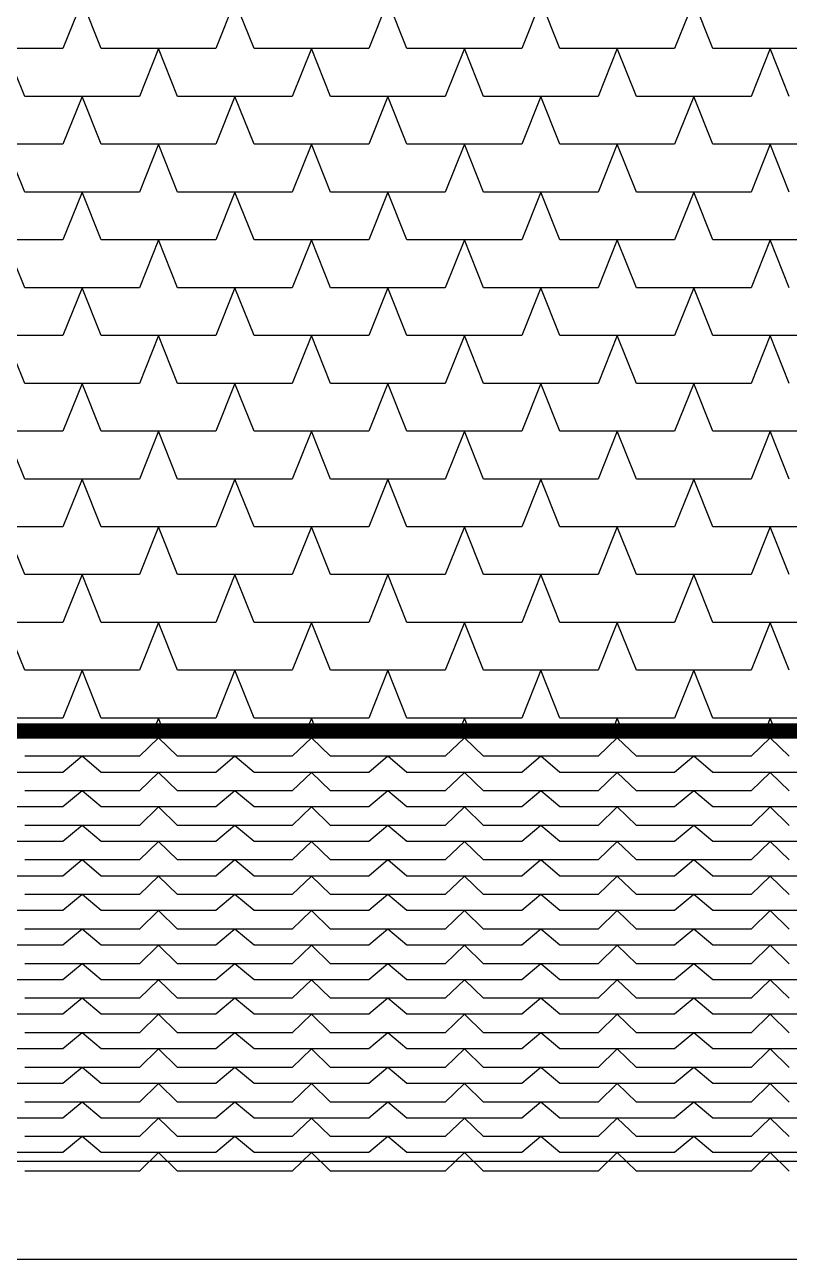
# Model space of a CAD drawing. Header units: inches. Extents: x 86794 to 87086, y 41803 to 41823.
# Drawn here: x 87072.734 to 87073.534, y 41818.914 to 41820.205 of the extents above; entities that cross this region are included whole.
import ezdxf

# ---------------------------------------------------------------- set-up
doc = ezdxf.new("R2010")
doc.units = ezdxf.units.IN
doc.header["$MEASUREMENT"] = 0

msp = doc.modelspace()

# ---------------------------------------------------------------- linework, layer by layer
at = {"color": 250}
for p, q in [((87072.7937, 41820.2295), (87072.7737, 41820.1795)), ((87072.8137, 41820.1795), (87072.7937, 41820.2295)), ((87072.9537, 41820.2295), (87072.9337, 41820.1795)), ((87072.9737, 41820.1795), (87072.9537, 41820.2295)), ((87073.1137, 41820.2295), (87073.0937, 41820.1795)), ((87073.1337, 41820.1795), (87073.1137, 41820.2295)), ((87073.2737, 41820.2295), (87073.2537, 41820.1795)), ((87073.2937, 41820.1795), (87073.2737, 41820.2295)), ((87073.4337, 41820.2295), (87073.4137, 41820.1795)), ((87073.4537, 41820.1795), (87073.4337, 41820.2295)), ((87072.7737, 41820.1795), (87072.6537, 41820.1795)), ((87072.7337, 41820.1295), (87072.7137, 41820.1795)), ((87072.9337, 41820.1795), (87072.8137, 41820.1795)), ((87072.8737, 41820.1795), (87072.8537, 41820.1295)), ((87072.8937, 41820.1295), (87072.8737, 41820.1795)), ((87073.0937, 41820.1795), (87072.9737, 41820.1795)), ((87073.0337, 41820.1795), (87073.0137, 41820.1295)), ((87073.0537, 41820.1295), (87073.0337, 41820.1795)), ((87073.2537, 41820.1795), (87073.1337, 41820.1795)), ((87073.1937, 41820.1795), (87073.1737, 41820.1295)), ((87073.2137, 41820.1295), (87073.1937, 41820.1795)), ((87073.4137, 41820.1795), (87073.2937, 41820.1795)), ((87073.3537, 41820.1795), (87073.3337, 41820.1295)), ((87073.3737, 41820.1295), (87073.3537, 41820.1795)), ((87073.5737, 41820.1795), (87073.4537, 41820.1795)), ((87073.5137, 41820.1795), (87073.4937, 41820.1295)), ((87073.5337, 41820.1295), (87073.5137, 41820.1795)), ((87072.8537, 41820.1295), (87072.7337, 41820.1295)), ((87072.7937, 41820.1295), (87072.7737, 41820.0795)), ((87072.8137, 41820.0795), (87072.7937, 41820.1295)), ((87073.0137, 41820.1295), (87072.8937, 41820.1295)), ((87072.9537, 41820.1295), (87072.9337, 41820.0795)), ((87072.9737, 41820.0795), (87072.9537, 41820.1295)), ((87073.1737, 41820.1295), (87073.0537, 41820.1295)), ((87073.1137, 41820.1295), (87073.0937, 41820.0795)), ((87073.1337, 41820.0795), (87073.1137, 41820.1295)), ((87073.3337, 41820.1295), (87073.2137, 41820.1295)), ((87073.2737, 41820.1295), (87073.2537, 41820.0795)), ((87073.2937, 41820.0795), (87073.2737, 41820.1295)), ((87073.4937, 41820.1295), (87073.3737, 41820.1295)), ((87073.4337, 41820.1295), (87073.4137, 41820.0795)), ((87073.4537, 41820.0795), (87073.4337, 41820.1295)), ((87072.7737, 41820.0795), (87072.6537, 41820.0795)), ((87072.7337, 41820.0295), (87072.7137, 41820.0795)), ((87072.9337, 41820.0795), (87072.8137, 41820.0795)), ((87072.8737, 41820.0795), (87072.8537, 41820.0295)), ((87072.8937, 41820.0295), (87072.8737, 41820.0795)), ((87073.0937, 41820.0795), (87072.9737, 41820.0795)), ((87073.0337, 41820.0795), (87073.0137, 41820.0295)), ((87073.0537, 41820.0295), (87073.0337, 41820.0795)), ((87073.2537, 41820.0795), (87073.1337, 41820.0795)), ((87073.1937, 41820.0795), (87073.1737, 41820.0295)), ((87073.2137, 41820.0295), (87073.1937, 41820.0795)), ((87073.4137, 41820.0795), (87073.2937, 41820.0795)), ((87073.3537, 41820.0795), (87073.3337, 41820.0295)), ((87073.3737, 41820.0295), (87073.3537, 41820.0795)), ((87073.5737, 41820.0795), (87073.4537, 41820.0795)), ((87073.5137, 41820.0795), (87073.4937, 41820.0295)), ((87073.5337, 41820.0295), (87073.5137, 41820.0795)), ((87072.8537, 41820.0295), (87072.7337, 41820.0295)), ((87072.7937, 41820.0295), (87072.7737, 41819.9795)), ((87072.8137, 41819.9795), (87072.7937, 41820.0295)), ((87073.0137, 41820.0295), (87072.8937, 41820.0295)), ((87072.9537, 41820.0295), (87072.9337, 41819.9795)), ((87072.9737, 41819.9795), (87072.9537, 41820.0295)), ((87073.1737, 41820.0295), (87073.0537, 41820.0295)), ((87073.1137, 41820.0295), (87073.0937, 41819.9795)), ((87073.1337, 41819.9795), (87073.1137, 41820.0295)), ((87073.3337, 41820.0295), (87073.2137, 41820.0295)), ((87073.2737, 41820.0295), (87073.2537, 41819.9795)), ((87073.2937, 41819.9795), (87073.2737, 41820.0295)), ((87073.4937, 41820.0295), (87073.3737, 41820.0295)), ((87073.4337, 41820.0295), (87073.4137, 41819.9795)), ((87073.4537, 41819.9795), (87073.4337, 41820.0295)), ((87072.7737, 41819.9795), (87072.6537, 41819.9795)), ((87072.7337, 41819.9295), (87072.7137, 41819.9795)), ((87072.9337, 41819.9795), (87072.8137, 41819.9795)), ((87072.8737, 41819.9795), (87072.8537, 41819.9295)), ((87072.8937, 41819.9295), (87072.8737, 41819.9795)), ((87073.0937, 41819.9795), (87072.9737, 41819.9795)), ((87073.0337, 41819.9795), (87073.0137, 41819.9295)), ((87073.0537, 41819.9295), (87073.0337, 41819.9795)), ((87073.2537, 41819.9795), (87073.1337, 41819.9795)), ((87073.1937, 41819.9795), (87073.1737, 41819.9295)), ((87073.2137, 41819.9295), (87073.1937, 41819.9795)), ((87073.4137, 41819.9795), (87073.2937, 41819.9795)), ((87073.3537, 41819.9795), (87073.3337, 41819.9295)), ((87073.3737, 41819.9295), (87073.3537, 41819.9795)), ((87073.5737, 41819.9795), (87073.4537, 41819.9795)), ((87073.5137, 41819.9795), (87073.4937, 41819.9295)), ((87073.5337, 41819.9295), (87073.5137, 41819.9795)), ((87072.8537, 41819.9295), (87072.7337, 41819.9295)), ((87072.7937, 41819.9295), (87072.7737, 41819.8795)), ((87072.8137, 41819.8795), (87072.7937, 41819.9295)), ((87073.0137, 41819.9295), (87072.8937, 41819.9295)), ((87072.9537, 41819.9295), (87072.9337, 41819.8795)), ((87072.9737, 41819.8795), (87072.9537, 41819.9295)), ((87073.1737, 41819.9295), (87073.0537, 41819.9295)), ((87073.1137, 41819.9295), (87073.0937, 41819.8795)), ((87073.1337, 41819.8795), (87073.1137, 41819.9295)), ((87073.3337, 41819.9295), (87073.2137, 41819.9295)), ((87073.2737, 41819.9295), (87073.2537, 41819.8795)), ((87073.2937, 41819.8795), (87073.2737, 41819.9295)), ((87073.4937, 41819.9295), (87073.3737, 41819.9295)), ((87073.4337, 41819.9295), (87073.4137, 41819.8795)), ((87073.4537, 41819.8795), (87073.4337, 41819.9295)), ((87072.7737, 41819.8795), (87072.6537, 41819.8795)), ((87072.7337, 41819.8295), (87072.7137, 41819.8795)), ((87072.9337, 41819.8795), (87072.8137, 41819.8795)), ((87072.8737, 41819.8795), (87072.8537, 41819.8295)), ((87072.8937, 41819.8295), (87072.8737, 41819.8795)), ((87073.0937, 41819.8795), (87072.9737, 41819.8795)), ((87073.0337, 41819.8795), (87073.0137, 41819.8295)), ((87073.0537, 41819.8295), (87073.0337, 41819.8795)), ((87073.2537, 41819.8795), (87073.1337, 41819.8795)), ((87073.1937, 41819.8795), (87073.1737, 41819.8295)), ((87073.2137, 41819.8295), (87073.1937, 41819.8795)), ((87073.4137, 41819.8795), (87073.2937, 41819.8795)), ((87073.3537, 41819.8795), (87073.3337, 41819.8295)), ((87073.3737, 41819.8295), (87073.3537, 41819.8795)), ((87073.5737, 41819.8795), (87073.4537, 41819.8795)), ((87073.5137, 41819.8795), (87073.4937, 41819.8295)), ((87073.5337, 41819.8295), (87073.5137, 41819.8795)), ((87072.8537, 41819.8295), (87072.7337, 41819.8295)), ((87072.7937, 41819.8295), (87072.7737, 41819.7795)), ((87072.8137, 41819.7795), (87072.7937, 41819.8295)), ((87073.0137, 41819.8295), (87072.8937, 41819.8295)), ((87072.9537, 41819.8295), (87072.9337, 41819.7795)), ((87072.9737, 41819.7795), (87072.9537, 41819.8295)), ((87073.1737, 41819.8295), (87073.0537, 41819.8295)), ((87073.1137, 41819.8295), (87073.0937, 41819.7795)), ((87073.1337, 41819.7795), (87073.1137, 41819.8295)), ((87073.3337, 41819.8295), (87073.2137, 41819.8295)), ((87073.2737, 41819.8295), (87073.2537, 41819.7795)), ((87073.2937, 41819.7795), (87073.2737, 41819.8295)), ((87073.4937, 41819.8295), (87073.3737, 41819.8295)), ((87073.4337, 41819.8295), (87073.4137, 41819.7795)), ((87073.4537, 41819.7795), (87073.4337, 41819.8295)), ((87072.7737, 41819.7795), (87072.6537, 41819.7795)), ((87072.7337, 41819.7295), (87072.7137, 41819.7795)), ((87072.9337, 41819.7795), (87072.8137, 41819.7795)), ((87072.8737, 41819.7795), (87072.8537, 41819.7295)), ((87072.8937, 41819.7295), (87072.8737, 41819.7795)), ((87073.0937, 41819.7795), (87072.9737, 41819.7795)), ((87073.0337, 41819.7795), (87073.0137, 41819.7295)), ((87073.0537, 41819.7295), (87073.0337, 41819.7795)), ((87073.2537, 41819.7795), (87073.1337, 41819.7795)), ((87073.1937, 41819.7795), (87073.1737, 41819.7295)), ((87073.2137, 41819.7295), (87073.1937, 41819.7795)), ((87073.4137, 41819.7795), (87073.2937, 41819.7795)), ((87073.3537, 41819.7795), (87073.3337, 41819.7295)), ((87073.3737, 41819.7295), (87073.3537, 41819.7795)), ((87073.5737, 41819.7795), (87073.4537, 41819.7795)), ((87073.5137, 41819.7795), (87073.4937, 41819.7295)), ((87073.5337, 41819.7295), (87073.5137, 41819.7795)), ((87072.8537, 41819.7295), (87072.7337, 41819.7295)), ((87072.7937, 41819.7295), (87072.7737, 41819.6795)), ((87072.8137, 41819.6795), (87072.7937, 41819.7295)), ((87073.0137, 41819.7295), (87072.8937, 41819.7295)), ((87072.9537, 41819.7295), (87072.9337, 41819.6795)), ((87072.9737, 41819.6795), (87072.9537, 41819.7295)), ((87073.1737, 41819.7295), (87073.0537, 41819.7295)), ((87073.1137, 41819.7295), (87073.0937, 41819.6795)), ((87073.1337, 41819.6795), (87073.1137, 41819.7295)), ((87073.3337, 41819.7295), (87073.2137, 41819.7295)), ((87073.2737, 41819.7295), (87073.2537, 41819.6795)), ((87073.2937, 41819.6795), (87073.2737, 41819.7295)), ((87073.4937, 41819.7295), (87073.3737, 41819.7295)), ((87073.4337, 41819.7295), (87073.4137, 41819.6795)), ((87073.4537, 41819.6795), (87073.4337, 41819.7295)), ((87072.7737, 41819.6795), (87072.6537, 41819.6795)), ((87072.7337, 41819.6295), (87072.7137, 41819.6795)), ((87072.9337, 41819.6795), (87072.8137, 41819.6795)), ((87072.8737, 41819.6795), (87072.8537, 41819.6295)), ((87072.8937, 41819.6295), (87072.8737, 41819.6795)), ((87073.0937, 41819.6795), (87072.9737, 41819.6795)), ((87073.0337, 41819.6795), (87073.0137, 41819.6295)), ((87073.0537, 41819.6295), (87073.0337, 41819.6795)), ((87073.2537, 41819.6795), (87073.1337, 41819.6795)), ((87073.1937, 41819.6795), (87073.1737, 41819.6295)), ((87073.2137, 41819.6295), (87073.1937, 41819.6795)), ((87073.4137, 41819.6795), (87073.2937, 41819.6795)), ((87073.3537, 41819.6795), (87073.3337, 41819.6295)), ((87073.3737, 41819.6295), (87073.3537, 41819.6795)), ((87073.5737, 41819.6795), (87073.4537, 41819.6795)), ((87073.5137, 41819.6795), (87073.4937, 41819.6295)), ((87073.5337, 41819.6295), (87073.5137, 41819.6795)), ((87072.8537, 41819.6295), (87072.7337, 41819.6295)), ((87072.7937, 41819.6295), (87072.7737, 41819.5795)), ((87072.8137, 41819.5795), (87072.7937, 41819.6295)), ((87073.0137, 41819.6295), (87072.8937, 41819.6295)), ((87072.9537, 41819.6295), (87072.9337, 41819.5795)), ((87072.9737, 41819.5795), (87072.9537, 41819.6295)), ((87073.1737, 41819.6295), (87073.0537, 41819.6295)), ((87073.1137, 41819.6295), (87073.0937, 41819.5795)), ((87073.1337, 41819.5795), (87073.1137, 41819.6295)), ((87073.3337, 41819.6295), (87073.2137, 41819.6295)), ((87073.2737, 41819.6295), (87073.2537, 41819.5795)), ((87073.2937, 41819.5795), (87073.2737, 41819.6295)), ((87073.4937, 41819.6295), (87073.3737, 41819.6295)), ((87073.4337, 41819.6295), (87073.4137, 41819.5795)), ((87073.4537, 41819.5795), (87073.4337, 41819.6295)), ((87072.7737, 41819.5795), (87072.6537, 41819.5795)), ((87072.7337, 41819.5295), (87072.7137, 41819.5795)), ((87072.9337, 41819.5795), (87072.8137, 41819.5795)), ((87072.8737, 41819.5795), (87072.8537, 41819.5295)), ((87072.8937, 41819.5295), (87072.8737, 41819.5795)), ((87073.0937, 41819.5795), (87072.9737, 41819.5795)), ((87073.0337, 41819.5795), (87073.0137, 41819.5295)), ((87073.0537, 41819.5295), (87073.0337, 41819.5795)), ((87073.2537, 41819.5795), (87073.1337, 41819.5795)), ((87073.1937, 41819.5795), (87073.1737, 41819.5295)), ((87073.2137, 41819.5295), (87073.1937, 41819.5795)), ((87073.4137, 41819.5795), (87073.2937, 41819.5795)), ((87073.3537, 41819.5795), (87073.3337, 41819.5295)), ((87073.3737, 41819.5295), (87073.3537, 41819.5795)), ((87073.5737, 41819.5795), (87073.4537, 41819.5795)), ((87073.5137, 41819.5795), (87073.4937, 41819.5295)), ((87073.5337, 41819.5295), (87073.5137, 41819.5795)), ((87072.8537, 41819.5295), (87072.7337, 41819.5295)), ((87072.7937, 41819.5295), (87072.7737, 41819.4795)), ((87072.8137, 41819.4795), (87072.7937, 41819.5295)), ((87073.0137, 41819.5295), (87072.8937, 41819.5295)), ((87072.9537, 41819.5295), (87072.9337, 41819.4795)), ((87072.9737, 41819.4795), (87072.9537, 41819.5295)), ((87073.1737, 41819.5295), (87073.0537, 41819.5295)), ((87073.1137, 41819.5295), (87073.0937, 41819.4795)), ((87073.1337, 41819.4795), (87073.1137, 41819.5295)), ((87073.3337, 41819.5295), (87073.2137, 41819.5295)), ((87073.2737, 41819.5295), (87073.2537, 41819.4795)), ((87073.2937, 41819.4795), (87073.2737, 41819.5295)), ((87073.4937, 41819.5295), (87073.3737, 41819.5295)), ((87073.4337, 41819.5295), (87073.4137, 41819.4795)), ((87073.4537, 41819.4795), (87073.4337, 41819.5295)), ((87072.7737, 41819.4795), (87072.6537, 41819.4795)), ((87072.9337, 41819.4795), (87072.8137, 41819.4795)), ((87072.8737, 41819.4795), (87072.8655, 41819.459)), ((87072.8819, 41819.459), (87072.8737, 41819.4795)), ((87073.0937, 41819.4795), (87072.9737, 41819.4795)), ((87073.0337, 41819.4795), (87073.0255, 41819.459)), ((87073.0419, 41819.459), (87073.0337, 41819.4795)), ((87073.2537, 41819.4795), (87073.1337, 41819.4795)), ((87073.1937, 41819.4795), (87073.1855, 41819.459)), ((87073.2019, 41819.459), (87073.1937, 41819.4795)), ((87073.4137, 41819.4795), (87073.2937, 41819.4795)), ((87073.3537, 41819.4795), (87073.3455, 41819.459)), ((87073.3619, 41819.459), (87073.3537, 41819.4795)), ((87073.5737, 41819.4795), (87073.4537, 41819.4795)), ((87073.5137, 41819.4795), (87073.5055, 41819.459)), ((87073.5219, 41819.459), (87073.5137, 41819.4795)), ((87072.8737, 41819.459), (87072.8537, 41819.4396)), ((87072.8937, 41819.4396), (87072.8737, 41819.459)), ((87073.0337, 41819.459), (87073.0137, 41819.4396)), ((87073.0537, 41819.4396), (87073.0337, 41819.459)), ((87073.1937, 41819.459), (87073.1737, 41819.4396)), ((87073.2137, 41819.4396), (87073.1937, 41819.459)), ((87073.3537, 41819.459), (87073.3337, 41819.4396)), ((87073.3737, 41819.4396), (87073.3537, 41819.459)), ((87073.5137, 41819.459), (87073.4937, 41819.4396)), ((87073.5337, 41819.4396), (87073.5137, 41819.459)), ((87072.8537, 41819.4396), (87072.7337, 41819.4396)), ((87072.7937, 41819.4396), (87072.7737, 41819.4228)), ((87072.8137, 41819.4228), (87072.7937, 41819.4396)), ((87073.0137, 41819.4396), (87072.8937, 41819.4396)), ((87072.9537, 41819.4396), (87072.9337, 41819.4228)), ((87072.9737, 41819.4228), (87072.9537, 41819.4396)), ((87073.1737, 41819.4396), (87073.0537, 41819.4396)), ((87073.1137, 41819.4396), (87073.0937, 41819.4228)), ((87073.1337, 41819.4228), (87073.1137, 41819.4396)), ((87073.3337, 41819.4396), (87073.2137, 41819.4396)), ((87073.2737, 41819.4396), (87073.2537, 41819.4228)), ((87073.2937, 41819.4228), (87073.2737, 41819.4396)), ((87073.4937, 41819.4396), (87073.3737, 41819.4396)), ((87073.4337, 41819.4396), (87073.4137, 41819.4228)), ((87073.4537, 41819.4228), (87073.4337, 41819.4396)), ((87072.7737, 41819.4228), (87072.6537, 41819.4228)), ((87072.9337, 41819.4228), (87072.8137, 41819.4228)), ((87072.8737, 41819.4228), (87072.8537, 41819.4035)), ((87072.8937, 41819.4035), (87072.8737, 41819.4228)), ((87073.0937, 41819.4228), (87072.9737, 41819.4228)), ((87073.0337, 41819.4228), (87073.0137, 41819.4035)), ((87073.0537, 41819.4035), (87073.0337, 41819.4228)), ((87073.2537, 41819.4228), (87073.1337, 41819.4228)), ((87073.1937, 41819.4228), (87073.1737, 41819.4035)), ((87073.2137, 41819.4035), (87073.1937, 41819.4228)), ((87073.4137, 41819.4228), (87073.2937, 41819.4228)), ((87073.3537, 41819.4228), (87073.3337, 41819.4035)), ((87073.3737, 41819.4035), (87073.3537, 41819.4228)), ((87073.5737, 41819.4228), (87073.4537, 41819.4228)), ((87073.5137, 41819.4228), (87073.4937, 41819.4035)), ((87073.5337, 41819.4035), (87073.5137, 41819.4228)), ((87072.8537, 41819.4035), (87072.7337, 41819.4035)), ((87072.7937, 41819.4035), (87072.7737, 41819.3867)), ((87072.8137, 41819.3867), (87072.7937, 41819.4035)), ((87073.0137, 41819.4035), (87072.8937, 41819.4035)), ((87072.9537, 41819.4035), (87072.9337, 41819.3867)), ((87072.9737, 41819.3867), (87072.9537, 41819.4035)), ((87073.1737, 41819.4035), (87073.0537, 41819.4035)), ((87073.1137, 41819.4035), (87073.0937, 41819.3867)), ((87073.1337, 41819.3867), (87073.1137, 41819.4035)), ((87073.3337, 41819.4035), (87073.2137, 41819.4035)), ((87073.2737, 41819.4035), (87073.2537, 41819.3867)), ((87073.2937, 41819.3867), (87073.2737, 41819.4035)), ((87073.4937, 41819.4035), (87073.3737, 41819.4035)), ((87073.4337, 41819.4035), (87073.4137, 41819.3867)), ((87073.4537, 41819.3867), (87073.4337, 41819.4035)), ((87072.7737, 41819.3867), (87072.6537, 41819.3867)), ((87072.9337, 41819.3867), (87072.8137, 41819.3867)), ((87072.8737, 41819.3867), (87072.8537, 41819.3673)), ((87072.8937, 41819.3673), (87072.8737, 41819.3867)), ((87073.0937, 41819.3867), (87072.9737, 41819.3867)), ((87073.0337, 41819.3867), (87073.0137, 41819.3673)), ((87073.0537, 41819.3673), (87073.0337, 41819.3867)), ((87073.2537, 41819.3867), (87073.1337, 41819.3867)), ((87073.1937, 41819.3867), (87073.1737, 41819.3673)), ((87073.2137, 41819.3673), (87073.1937, 41819.3867)), ((87073.4137, 41819.3867), (87073.2937, 41819.3867)), ((87073.3537, 41819.3867), (87073.3337, 41819.3673)), ((87073.3737, 41819.3673), (87073.3537, 41819.3867)), ((87073.5737, 41819.3867), (87073.4537, 41819.3867)), ((87073.5137, 41819.3867), (87073.4937, 41819.3673)), ((87073.5337, 41819.3673), (87073.5137, 41819.3867)), ((87072.8537, 41819.3673), (87072.7337, 41819.3673)), ((87072.7937, 41819.3673), (87072.7737, 41819.3505)), ((87072.8137, 41819.3505), (87072.7937, 41819.3673)), ((87073.0137, 41819.3673), (87072.8937, 41819.3673)), ((87072.9537, 41819.3673), (87072.9337, 41819.3505)), ((87072.9737, 41819.3505), (87072.9537, 41819.3673)), ((87073.1737, 41819.3673), (87073.0537, 41819.3673)), ((87073.1137, 41819.3673), (87073.0937, 41819.3505)), ((87073.1337, 41819.3505), (87073.1137, 41819.3673)), ((87073.3337, 41819.3673), (87073.2137, 41819.3673)), ((87073.2737, 41819.3673), (87073.2537, 41819.3505)), ((87073.2937, 41819.3505), (87073.2737, 41819.3673)), ((87073.4937, 41819.3673), (87073.3737, 41819.3673)), ((87073.4337, 41819.3673), (87073.4137, 41819.3505)), ((87073.4537, 41819.3505), (87073.4337, 41819.3673)), ((87072.7737, 41819.3505), (87072.6537, 41819.3505)), ((87072.9337, 41819.3505), (87072.8137, 41819.3505)), ((87072.8737, 41819.3505), (87072.8537, 41819.3312)), ((87072.8937, 41819.3312), (87072.8737, 41819.3505)), ((87073.0937, 41819.3505), (87072.9737, 41819.3505)), ((87073.0337, 41819.3505), (87073.0137, 41819.3312)), ((87073.0537, 41819.3312), (87073.0337, 41819.3505)), ((87073.2537, 41819.3505), (87073.1337, 41819.3505)), ((87073.1937, 41819.3505), (87073.1737, 41819.3312)), ((87073.2137, 41819.3312), (87073.1937, 41819.3505)), ((87073.4137, 41819.3505), (87073.2937, 41819.3505)), ((87073.3537, 41819.3505), (87073.3337, 41819.3312)), ((87073.3737, 41819.3312), (87073.3537, 41819.3505)), ((87073.5737, 41819.3505), (87073.4537, 41819.3505)), ((87073.5137, 41819.3505), (87073.4937, 41819.3312)), ((87073.5337, 41819.3312), (87073.5137, 41819.3505)), ((87072.8537, 41819.3312), (87072.7337, 41819.3312)), ((87072.7937, 41819.3312), (87072.7737, 41819.3144)), ((87072.8137, 41819.3144), (87072.7937, 41819.3312)), ((87073.0137, 41819.3312), (87072.8937, 41819.3312)), ((87072.9537, 41819.3312), (87072.9337, 41819.3144)), ((87072.9737, 41819.3144), (87072.9537, 41819.3312)), ((87073.1737, 41819.3312), (87073.0537, 41819.3312)), ((87073.1137, 41819.3312), (87073.0937, 41819.3144)), ((87073.1337, 41819.3144), (87073.1137, 41819.3312)), ((87073.3337, 41819.3312), (87073.2137, 41819.3312)), ((87073.2737, 41819.3312), (87073.2537, 41819.3144)), ((87073.2937, 41819.3144), (87073.2737, 41819.3312)), ((87073.4937, 41819.3312), (87073.3737, 41819.3312)), ((87073.4337, 41819.3312), (87073.4137, 41819.3144)), ((87073.4537, 41819.3144), (87073.4337, 41819.3312)), ((87072.7737, 41819.3144), (87072.6537, 41819.3144)), ((87072.9337, 41819.3144), (87072.8137, 41819.3144)), ((87072.8737, 41819.3144), (87072.8537, 41819.295)), ((87072.8937, 41819.295), (87072.8737, 41819.3144)), ((87073.0937, 41819.3144), (87072.9737, 41819.3144)), ((87073.0337, 41819.3144), (87073.0137, 41819.295)), ((87073.0537, 41819.295), (87073.0337, 41819.3144)), ((87073.2537, 41819.3144), (87073.1337, 41819.3144)), ((87073.1937, 41819.3144), (87073.1737, 41819.295)), ((87073.2137, 41819.295), (87073.1937, 41819.3144)), ((87073.4137, 41819.3144), (87073.2937, 41819.3144)), ((87073.3537, 41819.3144), (87073.3337, 41819.295)), ((87073.3737, 41819.295), (87073.3537, 41819.3144)), ((87073.5737, 41819.3144), (87073.4537, 41819.3144)), ((87073.5137, 41819.3144), (87073.4937, 41819.295)), ((87073.5337, 41819.295), (87073.5137, 41819.3144)), ((87072.8537, 41819.295), (87072.7337, 41819.295)), ((87072.7937, 41819.295), (87072.7737, 41819.2782)), ((87072.8137, 41819.2782), (87072.7937, 41819.295)), ((87073.0137, 41819.295), (87072.8937, 41819.295)), ((87072.9537, 41819.295), (87072.9337, 41819.2782)), ((87072.9737, 41819.2782), (87072.9537, 41819.295)), ((87073.1737, 41819.295), (87073.0537, 41819.295)), ((87073.1137, 41819.295), (87073.0937, 41819.2782)), ((87073.1337, 41819.2782), (87073.1137, 41819.295)), ((87073.3337, 41819.295), (87073.2137, 41819.295)), ((87073.2737, 41819.295), (87073.2537, 41819.2782)), ((87073.2937, 41819.2782), (87073.2737, 41819.295)), ((87073.4937, 41819.295), (87073.3737, 41819.295)), ((87073.4337, 41819.295), (87073.4137, 41819.2782)), ((87073.4537, 41819.2782), (87073.4337, 41819.295)), ((87072.7737, 41819.2782), (87072.6537, 41819.2782)), ((87072.9337, 41819.2782), (87072.8137, 41819.2782)), ((87072.8737, 41819.2782), (87072.8537, 41819.2589)), ((87072.8937, 41819.2589), (87072.8737, 41819.2782)), ((87073.0937, 41819.2782), (87072.9737, 41819.2782)), ((87073.0337, 41819.2782), (87073.0137, 41819.2589)), ((87073.0537, 41819.2589), (87073.0337, 41819.2782)), ((87073.2537, 41819.2782), (87073.1337, 41819.2782)), ((87073.1937, 41819.2782), (87073.1737, 41819.2589)), ((87073.2137, 41819.2589), (87073.1937, 41819.2782)), ((87073.4137, 41819.2782), (87073.2937, 41819.2782)), ((87073.3537, 41819.2782), (87073.3337, 41819.2589)), ((87073.3737, 41819.2589), (87073.3537, 41819.2782)), ((87073.5737, 41819.2782), (87073.4537, 41819.2782)), ((87073.5137, 41819.2782), (87073.4937, 41819.2589)), ((87073.5337, 41819.2589), (87073.5137, 41819.2782)), ((87072.8537, 41819.2589), (87072.7337, 41819.2589)), ((87072.7937, 41819.2589), (87072.7737, 41819.2421)), ((87072.8137, 41819.2421), (87072.7937, 41819.2589)), ((87073.0137, 41819.2589), (87072.8937, 41819.2589)), ((87072.9537, 41819.2589), (87072.9337, 41819.2421)), ((87072.9737, 41819.2421), (87072.9537, 41819.2589)), ((87073.1737, 41819.2589), (87073.0537, 41819.2589)), ((87073.1137, 41819.2589), (87073.0937, 41819.2421)), ((87073.1337, 41819.2421), (87073.1137, 41819.2589)), ((87073.3337, 41819.2589), (87073.2137, 41819.2589)), ((87073.2737, 41819.2589), (87073.2537, 41819.2421)), ((87073.2937, 41819.2421), (87073.2737, 41819.2589)), ((87073.4937, 41819.2589), (87073.3737, 41819.2589)), ((87073.4337, 41819.2589), (87073.4137, 41819.2421)), ((87073.4537, 41819.2421), (87073.4337, 41819.2589)), ((87072.7737, 41819.2421), (87072.6537, 41819.2421)), ((87072.9337, 41819.2421), (87072.8137, 41819.2421)), ((87072.8737, 41819.2421), (87072.8537, 41819.2227)), ((87072.8937, 41819.2227), (87072.8737, 41819.2421)), ((87073.0937, 41819.2421), (87072.9737, 41819.2421)), ((87073.0337, 41819.2421), (87073.0137, 41819.2227)), ((87073.0537, 41819.2227), (87073.0337, 41819.2421)), ((87073.2537, 41819.2421), (87073.1337, 41819.2421)), ((87073.1937, 41819.2421), (87073.1737, 41819.2227)), ((87073.2137, 41819.2227), (87073.1937, 41819.2421)), ((87073.4137, 41819.2421), (87073.2937, 41819.2421)), ((87073.3537, 41819.2421), (87073.3337, 41819.2227)), ((87073.3737, 41819.2227), (87073.3537, 41819.2421)), ((87073.5737, 41819.2421), (87073.4537, 41819.2421)), ((87073.5137, 41819.2421), (87073.4937, 41819.2227)), ((87073.5337, 41819.2227), (87073.5137, 41819.2421)), ((87072.8537, 41819.2227), (87072.7337, 41819.2227)), ((87072.7937, 41819.2227), (87072.7737, 41819.2059)), ((87072.8137, 41819.2059), (87072.7937, 41819.2227)), ((87073.0137, 41819.2227), (87072.8937, 41819.2227)), ((87072.9537, 41819.2227), (87072.9337, 41819.2059)), ((87072.9737, 41819.2059), (87072.9537, 41819.2227)), ((87073.1737, 41819.2227), (87073.0537, 41819.2227)), ((87073.1137, 41819.2227), (87073.0937, 41819.2059)), ((87073.1337, 41819.2059), (87073.1137, 41819.2227)), ((87073.3337, 41819.2227), (87073.2137, 41819.2227)), ((87073.2737, 41819.2227), (87073.2537, 41819.2059)), ((87073.2937, 41819.2059), (87073.2737, 41819.2227)), ((87073.4937, 41819.2227), (87073.3737, 41819.2227)), ((87073.4337, 41819.2227), (87073.4137, 41819.2059)), ((87073.4537, 41819.2059), (87073.4337, 41819.2227)), ((87072.7737, 41819.2059), (87072.6537, 41819.2059)), ((87072.9337, 41819.2059), (87072.8137, 41819.2059)), ((87072.8737, 41819.2059), (87072.8537, 41819.1866)), ((87072.8937, 41819.1866), (87072.8737, 41819.2059)), ((87073.0937, 41819.2059), (87072.9737, 41819.2059)), ((87073.0337, 41819.2059), (87073.0137, 41819.1866)), ((87073.0537, 41819.1866), (87073.0337, 41819.2059)), ((87073.2537, 41819.2059), (87073.1337, 41819.2059)), ((87073.1937, 41819.2059), (87073.1737, 41819.1866)), ((87073.2137, 41819.1866), (87073.1937, 41819.2059)), ((87073.4137, 41819.2059), (87073.2937, 41819.2059)), ((87073.3537, 41819.2059), (87073.3337, 41819.1866)), ((87073.3737, 41819.1866), (87073.3537, 41819.2059)), ((87073.5737, 41819.2059), (87073.4537, 41819.2059)), ((87073.5137, 41819.2059), (87073.4937, 41819.1866)), ((87073.5337, 41819.1866), (87073.5137, 41819.2059)), ((87072.8537, 41819.1866), (87072.7337, 41819.1866)), ((87072.7937, 41819.1866), (87072.7737, 41819.1698)), ((87072.8137, 41819.1698), (87072.7937, 41819.1866)), ((87073.0137, 41819.1866), (87072.8937, 41819.1866)), ((87072.9537, 41819.1866), (87072.9337, 41819.1698)), ((87072.9737, 41819.1698), (87072.9537, 41819.1866)), ((87073.1737, 41819.1866), (87073.0537, 41819.1866)), ((87073.1137, 41819.1866), (87073.0937, 41819.1698)), ((87073.1337, 41819.1698), (87073.1137, 41819.1866)), ((87073.3337, 41819.1866), (87073.2137, 41819.1866)), ((87073.2737, 41819.1866), (87073.2537, 41819.1698)), ((87073.2937, 41819.1698), (87073.2737, 41819.1866)), ((87073.4937, 41819.1866), (87073.3737, 41819.1866)), ((87073.4337, 41819.1866), (87073.4137, 41819.1698)), ((87073.4537, 41819.1698), (87073.4337, 41819.1866)), ((87072.7737, 41819.1698), (87072.6537, 41819.1698)), ((87072.9337, 41819.1698), (87072.8137, 41819.1698)), ((87072.8737, 41819.1698), (87072.8537, 41819.1504)), ((87072.8937, 41819.1504), (87072.8737, 41819.1698)), ((87073.0937, 41819.1698), (87072.9737, 41819.1698)), ((87073.0337, 41819.1698), (87073.0137, 41819.1504)), ((87073.0537, 41819.1504), (87073.0337, 41819.1698)), ((87073.2537, 41819.1698), (87073.1337, 41819.1698)), ((87073.1937, 41819.1698), (87073.1737, 41819.1504)), ((87073.2137, 41819.1504), (87073.1937, 41819.1698)), ((87073.4137, 41819.1698), (87073.2937, 41819.1698)), ((87073.3537, 41819.1698), (87073.3337, 41819.1504)), ((87073.3737, 41819.1504), (87073.3537, 41819.1698)), ((87073.5737, 41819.1698), (87073.4537, 41819.1698)), ((87073.5137, 41819.1698), (87073.4937, 41819.1504)), ((87073.5337, 41819.1504), (87073.5137, 41819.1698)), ((87072.8537, 41819.1504), (87072.7337, 41819.1504)), ((87072.7937, 41819.1504), (87072.7737, 41819.1336)), ((87072.8137, 41819.1336), (87072.7937, 41819.1504)), ((87073.0137, 41819.1504), (87072.8937, 41819.1504)), ((87072.9537, 41819.1504), (87072.9337, 41819.1336)), ((87072.9737, 41819.1336), (87072.9537, 41819.1504)), ((87073.1737, 41819.1504), (87073.0537, 41819.1504)), ((87073.1137, 41819.1504), (87073.0937, 41819.1336)), ((87073.1337, 41819.1336), (87073.1137, 41819.1504)), ((87073.3337, 41819.1504), (87073.2137, 41819.1504)), ((87073.2737, 41819.1504), (87073.2537, 41819.1336)), ((87073.2937, 41819.1336), (87073.2737, 41819.1504)), ((87073.4937, 41819.1504), (87073.3737, 41819.1504)), ((87073.4337, 41819.1504), (87073.4137, 41819.1336)), ((87073.4537, 41819.1336), (87073.4337, 41819.1504)), ((87072.7737, 41819.1336), (87072.6537, 41819.1336)), ((87072.9337, 41819.1336), (87072.8137, 41819.1336)), ((87072.8737, 41819.1336), (87072.8537, 41819.1143)), ((87072.8937, 41819.1143), (87072.8737, 41819.1336)), ((87073.0937, 41819.1336), (87072.9737, 41819.1336)), ((87073.0337, 41819.1336), (87073.0137, 41819.1143)), ((87073.0537, 41819.1143), (87073.0337, 41819.1336)), ((87073.2537, 41819.1336), (87073.1337, 41819.1336)), ((87073.1937, 41819.1336), (87073.1737, 41819.1143)), ((87073.2137, 41819.1143), (87073.1937, 41819.1336)), ((87073.4137, 41819.1336), (87073.2937, 41819.1336)), ((87073.3537, 41819.1336), (87073.3337, 41819.1143)), ((87073.3737, 41819.1143), (87073.3537, 41819.1336)), ((87073.5737, 41819.1336), (87073.4537, 41819.1336)), ((87073.5137, 41819.1336), (87073.4937, 41819.1143)), ((87073.5337, 41819.1143), (87073.5137, 41819.1336)), ((87072.8537, 41819.1143), (87072.7337, 41819.1143)), ((87072.7937, 41819.1143), (87072.7737, 41819.0975)), ((87072.8137, 41819.0975), (87072.7937, 41819.1143)), ((87073.0137, 41819.1143), (87072.8937, 41819.1143)), ((87072.9537, 41819.1143), (87072.9337, 41819.0975)), ((87072.9737, 41819.0975), (87072.9537, 41819.1143)), ((87073.1737, 41819.1143), (87073.0537, 41819.1143)), ((87073.1137, 41819.1143), (87073.0937, 41819.0975)), ((87073.1337, 41819.0975), (87073.1137, 41819.1143)), ((87073.3337, 41819.1143), (87073.2137, 41819.1143)), ((87073.2737, 41819.1143), (87073.2537, 41819.0975)), ((87073.2937, 41819.0975), (87073.2737, 41819.1143)), ((87073.4937, 41819.1143), (87073.3737, 41819.1143)), ((87073.4337, 41819.1143), (87073.4137, 41819.0975)), ((87073.4537, 41819.0975), (87073.4337, 41819.1143)), ((87072.7737, 41819.0975), (87072.6537, 41819.0975)), ((87072.9337, 41819.0975), (87072.8137, 41819.0975)), ((87072.8737, 41819.0975), (87072.8537, 41819.0781)), ((87072.8937, 41819.0781), (87072.8737, 41819.0975)), ((87073.0937, 41819.0975), (87072.9737, 41819.0975)), ((87073.0337, 41819.0975), (87073.0137, 41819.0781)), ((87073.0537, 41819.0781), (87073.0337, 41819.0975)), ((87073.2537, 41819.0975), (87073.1337, 41819.0975)), ((87073.1937, 41819.0975), (87073.1737, 41819.0781)), ((87073.2137, 41819.0781), (87073.1937, 41819.0975)), ((87073.4137, 41819.0975), (87073.2937, 41819.0975)), ((87073.3537, 41819.0975), (87073.3337, 41819.0781)), ((87073.3737, 41819.0781), (87073.3537, 41819.0975)), ((87073.5737, 41819.0975), (87073.4537, 41819.0975)), ((87073.5137, 41819.0975), (87073.4937, 41819.0781)), ((87073.5337, 41819.0781), (87073.5137, 41819.0975)), ((87072.8537, 41819.0781), (87072.7337, 41819.0781)), ((87072.7937, 41819.0781), (87072.7737, 41819.0613)), ((87072.8137, 41819.0613), (87072.7937, 41819.0781)), ((87073.0137, 41819.0781), (87072.8937, 41819.0781)), ((87072.9537, 41819.0781), (87072.9337, 41819.0613)), ((87072.9737, 41819.0613), (87072.9537, 41819.0781)), ((87073.1737, 41819.0781), (87073.0537, 41819.0781)), ((87073.1137, 41819.0781), (87073.0937, 41819.0613)), ((87073.1337, 41819.0613), (87073.1137, 41819.0781)), ((87073.3337, 41819.0781), (87073.2137, 41819.0781)), ((87073.2737, 41819.0781), (87073.2537, 41819.0613)), ((87073.2937, 41819.0613), (87073.2737, 41819.0781)), ((87073.4937, 41819.0781), (87073.3737, 41819.0781)), ((87073.4337, 41819.0781), (87073.4137, 41819.0613)), ((87073.4537, 41819.0613), (87073.4337, 41819.0781)), ((87072.7737, 41819.0613), (87072.6537, 41819.0613)), ((87072.9337, 41819.0613), (87072.8137, 41819.0613)), ((87072.8737, 41819.0613), (87072.8537, 41819.042)), ((87072.8937, 41819.042), (87072.8737, 41819.0613)), ((87073.0937, 41819.0613), (87072.9737, 41819.0613)), ((87073.0337, 41819.0613), (87073.0137, 41819.042)), ((87073.0537, 41819.042), (87073.0337, 41819.0613)), ((87073.2537, 41819.0613), (87073.1337, 41819.0613)), ((87073.1937, 41819.0613), (87073.1737, 41819.042)), ((87073.2137, 41819.042), (87073.1937, 41819.0613)), ((87073.4137, 41819.0613), (87073.2937, 41819.0613)), ((87073.3537, 41819.0613), (87073.3337, 41819.042)), ((87073.3737, 41819.042), (87073.3537, 41819.0613)), ((87073.5737, 41819.0613), (87073.4537, 41819.0613)), ((87073.5137, 41819.0613), (87073.4937, 41819.042)), ((87073.5337, 41819.042), (87073.5137, 41819.0613)), ((87072.8537, 41819.042), (87072.7337, 41819.042)), ((87072.7937, 41819.042), (87072.7737, 41819.0252)), ((87072.8137, 41819.0252), (87072.7937, 41819.042)), ((87073.0137, 41819.042), (87072.8937, 41819.042)), ((87072.9537, 41819.042), (87072.9337, 41819.0252)), ((87072.9737, 41819.0252), (87072.9537, 41819.042)), ((87073.1737, 41819.042), (87073.0537, 41819.042)), ((87073.1137, 41819.042), (87073.0937, 41819.0252)), ((87073.1337, 41819.0252), (87073.1137, 41819.042)), ((87073.3337, 41819.042), (87073.2137, 41819.042)), ((87073.2737, 41819.042), (87073.2537, 41819.0252)), ((87073.2937, 41819.0252), (87073.2737, 41819.042)), ((87073.4937, 41819.042), (87073.3737, 41819.042)), ((87073.4337, 41819.042), (87073.4137, 41819.0252)), ((87073.4537, 41819.0252), (87073.4337, 41819.042)), ((87072.7737, 41819.0252), (87072.6537, 41819.0252)), ((87072.9337, 41819.0252), (87072.8137, 41819.0252)), ((87072.8737, 41819.0252), (87072.8537, 41819.0058)), ((87072.8937, 41819.0058), (87072.8737, 41819.0252)), ((87073.0937, 41819.0252), (87072.9737, 41819.0252)), ((87073.0337, 41819.0252), (87073.0137, 41819.0058)), ((87073.0537, 41819.0058), (87073.0337, 41819.0252)), ((87073.2537, 41819.0252), (87073.1337, 41819.0252)), ((87073.1937, 41819.0252), (87073.1737, 41819.0058)), ((87073.2137, 41819.0058), (87073.1937, 41819.0252)), ((87073.4137, 41819.0252), (87073.2937, 41819.0252)), ((87073.3537, 41819.0252), (87073.3337, 41819.0058)), ((87073.3737, 41819.0058), (87073.3537, 41819.0252)), ((87073.5737, 41819.0252), (87073.4537, 41819.0252)), ((87073.5137, 41819.0252), (87073.4937, 41819.0058)), ((87073.5337, 41819.0058), (87073.5137, 41819.0252)), ((87072.8537, 41819.0058), (87072.7337, 41819.0058)), ((87073.0137, 41819.0058), (87072.8937, 41819.0058)), ((87073.1737, 41819.0058), (87073.0537, 41819.0058)), ((87073.3337, 41819.0058), (87073.2137, 41819.0058)), ((87073.4937, 41819.0058), (87073.3737, 41819.0058))]:
    msp.add_line(p, q, dxfattribs=at)
msp.add_line((87074.3337, 41819.473), (87066.1337, 41819.473))
at = {"ltscale": 0.005}
for p, q in [((87066.1337, 41819.473), (87074.3337, 41819.473)), ((87066.1337, 41819.472), (87074.3337, 41819.472)), ((87066.1337, 41819.471), (87074.3337, 41819.471)), ((87066.1337, 41819.47), (87074.3337, 41819.47)), ((87066.1337, 41819.469), (87074.3337, 41819.469)), ((87066.1337, 41819.468), (87074.3337, 41819.468)), ((87066.1337, 41819.467), (87074.3337, 41819.467)), ((87066.1337, 41819.466), (87074.3337, 41819.466)), ((87066.1337, 41819.465), (87074.3337, 41819.465)), ((87066.1337, 41819.464), (87074.3337, 41819.464)), ((87066.1337, 41819.463), (87074.3337, 41819.463)), ((87066.1337, 41819.462), (87074.3337, 41819.462)), ((87066.1337, 41819.461), (87074.3337, 41819.461)), ((87066.1337, 41819.46), (87074.3337, 41819.46)), ((87066.1337, 41819.459), (87074.3337, 41819.459))]:
    msp.add_line(p, q, dxfattribs=at)
at = {"ltscale": 0.006}
for p, q in [((87074.3337, 41819.459), (87066.1337, 41819.459)), ((87074.3337, 41819.459), (87066.1337, 41819.459)), ((87074.3337, 41819.459), (87066.1337, 41819.459)), ((87074.3337, 41819.0158), (87066.1337, 41819.0158)), ((87073.7187, 41818.9136), (87071.487, 41818.9136))]:
    msp.add_line(p, q, dxfattribs=at)

doc.saveas('drawing.dxf')
